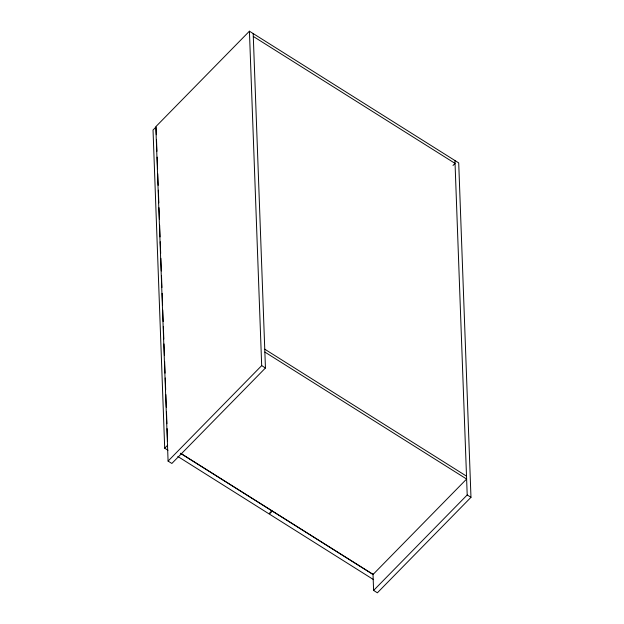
<?xml version="1.0" encoding="UTF-8"?>
<svg xmlns="http://www.w3.org/2000/svg" width="624" height="624" viewBox="0 0 624 624"><rect width="100%" height="100%" fill="white"/><g stroke="black" fill="none" stroke-linecap="round" stroke-linejoin="round"><path stroke-width="0.94" d="M372.996 573.901L373.604 590.429L377.372 592.8L470.972 497.328L458.71 162.911L249.421 31.2L155.821 126.672L168.082 461.089L171.85 463.46L265.45 367.988L253.188 33.571M167.981 450.271L164.697 448.204L167.708 445.138M453.008 165.477L455.044 163.402L253.297 36.434M168.082 461.089L261.682 365.617L249.421 31.2M373.604 590.429L467.204 494.957L454.943 160.54M264.763 349.198L466.518 476.167M264.865 352.069L466.619 479.037L373.019 574.501L180.328 453.235M261.682 365.617L265.45 367.988M467.204 494.957L470.972 497.328M180.835 453.398L271.931 510.728L268.921 513.802L177.824 456.472M373.292 574.517L272.345 510.994L269.342 514.059L373.565 579.649M156.32 134.745L156.039 126.961L153.028 130.034L164.697 448.204M156.499 139.612L156.928 151.289M157.147 157.123L157.568 168.8M157.747 173.667L158.176 185.344M158.356 190.211L158.824 202.855M158.995 207.722L159.424 219.398M159.643 225.241L160.072 236.909M160.243 241.777L160.672 253.453M160.852 258.32L161.32 270.972M161.499 275.831L161.92 287.508M162.139 293.35L162.568 305.027M162.747 309.886L163.176 321.563M163.348 326.43L163.816 339.082M163.995 343.941L164.424 355.618M164.635 361.46L165.064 373.136M165.243 378.004L165.672 389.68M165.851 394.54L166.312 407.191M166.491 412.058L166.92 423.735M167.099 428.594L167.56 441.246"/></g></svg>
